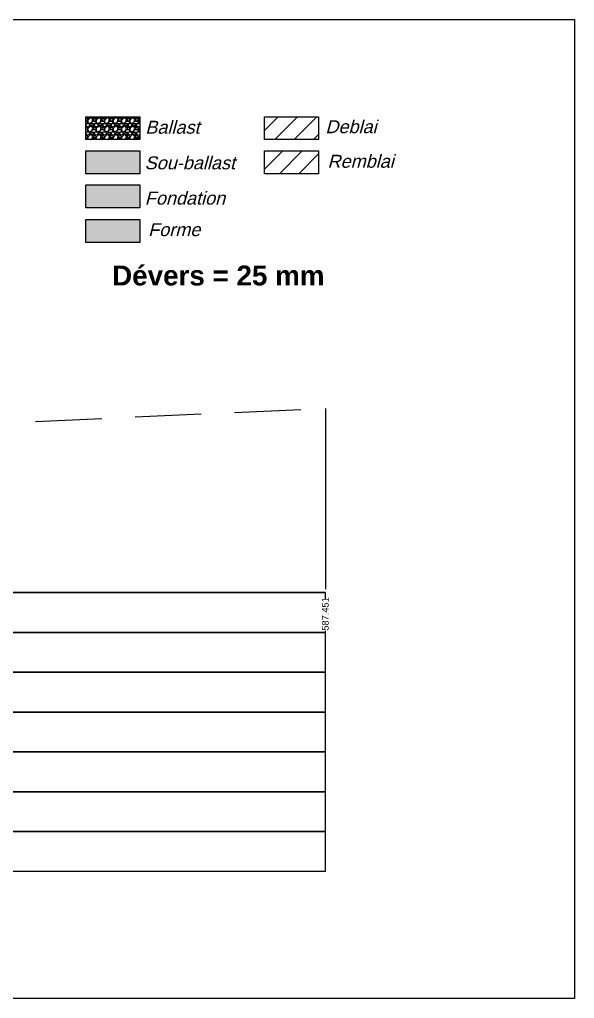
# Model space of a CAD drawing. Header units: millimetres. Extents: x 2762 to 3076, y 916 to 3305.
# Drawn here: x 2906.16 to 2922.89, y 1818.45 to 1847.95 of the extents above; entities that cross this region are included whole.
import ezdxf

# ---------------------------------------------------------------- set-up
doc = ezdxf.new("R2010")
doc.units = ezdxf.units.MM
doc.header["$LTSCALE"] = 2
doc.linetypes.add('CACHE', pattern=[9.525, 6.35, -3.175])
doc.linetypes.add('DASHED', pattern=[0.75, 0.5, -0.25])
doc.layers.add('C-ANNO-TABL-TEXT', color=150, linetype='Continuous')
doc.styles.add('ARIAL', font='arial.ttf')
doc.styles.add('C3D_Profil_Travers', font='romans.shx')
doc.styles.get("Standard").update_dxf_attribs({"font": 'arial.ttf'})

msp = doc.modelspace()

# ---------------------------------------------------------------- hatches: boundary and pattern name
h = msp.add_hatch(color=11)
h.dxf.hatch_style = 1
h.paths.add_polyline_path([(2909.781, 1843.999), (2908.155, 1843.999), (2908.155, 1843.307), (2909.781, 1843.307)])
h = msp.add_hatch(color=30)
h.dxf.hatch_style = 1
h.paths.add_polyline_path([(2909.781, 1842.971), (2908.155, 1842.971), (2908.155, 1842.279), (2909.781, 1842.279)])
h = msp.add_hatch(color=83)
h.dxf.hatch_style = 1
h.paths.add_polyline_path([(2909.781, 1841.925), (2908.155, 1841.925), (2908.155, 1841.234), (2909.781, 1841.234)])

# ---------------------------------------------------------------- linework, layer by layer
for p, q in [((2908.155, 1845.026), (2909.781, 1845.026)), ((2908.155, 1844.334), (2908.155, 1845.026)), ((2909.781, 1845.026), (2909.781, 1844.334)), ((2913.548, 1845.026), (2915.174, 1845.026)), ((2913.548, 1844.334), (2913.548, 1845.026)), ((2915.174, 1845.026), (2915.174, 1844.334)), ((2909.781, 1844.334), (2908.155, 1844.334)), ((2915.174, 1844.334), (2913.548, 1844.334)), ((2908.155, 1843.999), (2909.781, 1843.999)), ((2908.155, 1843.307), (2908.155, 1843.999)), ((2909.781, 1843.999), (2909.781, 1843.307)), ((2913.548, 1843.999), (2915.174, 1843.999)), ((2913.548, 1843.307), (2913.548, 1843.999)), ((2915.174, 1843.999), (2915.174, 1843.307)), ((2909.781, 1843.307), (2908.155, 1843.307)), ((2915.174, 1843.307), (2913.548, 1843.307)), ((2908.155, 1842.971), (2909.781, 1842.971)), ((2908.155, 1842.279), (2908.155, 1842.971)), ((2909.781, 1842.971), (2909.781, 1842.279)), ((2909.781, 1842.279), (2908.155, 1842.279)), ((2908.155, 1841.925), (2909.781, 1841.925)), ((2908.155, 1841.234), (2908.155, 1841.925)), ((2909.781, 1841.925), (2909.781, 1841.234)), ((2909.781, 1841.234), (2908.155, 1841.234))]:
    msp.add_line(p, q)
at = {"linetype": 'Continuous'}
for p, q in [((2908.158, 1844.98), (2908.155, 1844.981)), ((2908.155, 1844.978), (2908.158, 1844.98)), ((2908.195, 1844.951), (2908.155, 1844.957)), ((2908.161, 1845.026), (2908.174, 1844.995)), ((2908.173, 1844.995), (2908.216, 1844.983)), ((2908.218, 1844.935), (2908.197, 1844.953)), ((2908.216, 1844.983), (2908.26, 1844.996)), ((2908.219, 1844.937), (2908.217, 1844.883)), ((2908.217, 1844.919), (2908.217, 1844.934)), ((2908.284, 1844.983), (2908.225, 1844.93)), ((2908.26, 1844.995), (2908.271, 1845.026)), ((2908.337, 1844.983), (2908.276, 1844.988)), ((2908.317, 1845), (2908.293, 1845.026)), ((2908.36, 1845.006), (2908.302, 1845.001)), ((2908.364, 1844.938), (2908.336, 1844.984)), ((2908.346, 1844.876), (2908.366, 1844.939)), ((2908.363, 1844.983), (2908.373, 1844.957)), ((2908.382, 1844.991), (2908.364, 1844.983)), ((2908.374, 1844.957), (2908.412, 1844.98)), ((2908.399, 1844.96), (2908.374, 1844.934)), ((2908.374, 1844.934), (2908.394, 1844.904)), ((2908.394, 1845.026), (2908.376, 1845.006)), ((2908.412, 1844.98), (2908.381, 1844.99)), ((2908.449, 1844.951), (2908.399, 1844.959)), ((2908.415, 1845.026), (2908.428, 1844.995)), ((2908.427, 1844.995), (2908.47, 1844.983)), ((2908.472, 1844.935), (2908.451, 1844.953)), ((2908.47, 1844.983), (2908.514, 1844.996)), ((2908.473, 1844.937), (2908.471, 1844.883)), ((2908.471, 1844.919), (2908.471, 1844.934)), ((2908.538, 1844.983), (2908.479, 1844.93)), ((2908.514, 1844.995), (2908.525, 1845.026)), ((2908.591, 1844.983), (2908.53, 1844.988)), ((2908.571, 1845), (2908.547, 1845.026)), ((2908.614, 1845.006), (2908.556, 1845.001)), ((2908.618, 1844.938), (2908.59, 1844.984)), ((2908.6, 1844.876), (2908.62, 1844.939)), ((2908.617, 1844.983), (2908.627, 1844.957)), ((2908.636, 1844.991), (2908.618, 1844.983)), ((2908.628, 1844.957), (2908.666, 1844.98)), ((2908.653, 1844.96), (2908.628, 1844.934)), ((2908.628, 1844.934), (2908.648, 1844.904)), ((2908.648, 1845.026), (2908.63, 1845.006)), ((2908.666, 1844.98), (2908.635, 1844.99)), ((2908.703, 1844.951), (2908.653, 1844.959)), ((2908.669, 1845.026), (2908.682, 1844.995)), ((2908.681, 1844.995), (2908.724, 1844.983)), ((2908.726, 1844.935), (2908.705, 1844.953)), ((2908.724, 1844.983), (2908.768, 1844.996)), ((2908.727, 1844.937), (2908.725, 1844.883)), ((2908.725, 1844.919), (2908.725, 1844.934)), ((2908.792, 1844.983), (2908.733, 1844.93)), ((2908.768, 1844.995), (2908.779, 1845.026)), ((2908.845, 1844.983), (2908.784, 1844.988)), ((2908.825, 1845), (2908.801, 1845.026)), ((2908.868, 1845.006), (2908.81, 1845.001)), ((2908.872, 1844.938), (2908.844, 1844.984)), ((2908.854, 1844.876), (2908.874, 1844.939)), ((2908.871, 1844.983), (2908.881, 1844.957)), ((2908.89, 1844.991), (2908.872, 1844.983)), ((2908.882, 1844.957), (2908.92, 1844.98)), ((2908.907, 1844.96), (2908.882, 1844.934)), ((2908.882, 1844.934), (2908.902, 1844.904)), ((2908.902, 1845.026), (2908.884, 1845.006)), ((2908.92, 1844.98), (2908.889, 1844.99)), ((2908.957, 1844.951), (2908.907, 1844.959)), ((2908.923, 1845.026), (2908.936, 1844.995)), ((2908.935, 1844.995), (2908.978, 1844.983)), ((2908.98, 1844.935), (2908.959, 1844.953)), ((2908.978, 1844.983), (2909.022, 1844.996)), ((2908.981, 1844.937), (2908.979, 1844.883)), ((2908.979, 1844.919), (2908.979, 1844.934)), ((2909.046, 1844.983), (2908.987, 1844.93)), ((2909.022, 1844.995), (2909.033, 1845.026)), ((2909.099, 1844.983), (2909.038, 1844.988)), ((2909.079, 1845), (2909.055, 1845.026)), ((2909.122, 1845.006), (2909.064, 1845.001)), ((2909.126, 1844.938), (2909.098, 1844.984)), ((2909.108, 1844.876), (2909.128, 1844.939)), ((2909.125, 1844.983), (2909.135, 1844.957)), ((2909.144, 1844.991), (2909.126, 1844.983)), ((2909.136, 1844.957), (2909.174, 1844.98)), ((2909.161, 1844.96), (2909.136, 1844.934)), ((2909.136, 1844.934), (2909.156, 1844.904)), ((2909.156, 1845.026), (2909.138, 1845.006)), ((2909.174, 1844.98), (2909.143, 1844.99)), ((2909.211, 1844.951), (2909.161, 1844.959)), ((2909.177, 1845.026), (2909.19, 1844.995)), ((2909.189, 1844.995), (2909.232, 1844.983)), ((2909.234, 1844.935), (2909.213, 1844.953)), ((2909.232, 1844.983), (2909.276, 1844.996)), ((2909.235, 1844.937), (2909.233, 1844.883)), ((2909.233, 1844.919), (2909.233, 1844.934)), ((2909.3, 1844.983), (2909.241, 1844.93)), ((2909.276, 1844.995), (2909.287, 1845.026)), ((2909.353, 1844.983), (2909.292, 1844.988)), ((2909.333, 1845), (2909.309, 1845.026)), ((2909.376, 1845.006), (2909.318, 1845.001)), ((2909.38, 1844.938), (2909.352, 1844.984)), ((2909.362, 1844.876), (2909.382, 1844.939)), ((2909.379, 1844.983), (2909.389, 1844.957)), ((2909.398, 1844.991), (2909.38, 1844.983)), ((2909.39, 1844.957), (2909.428, 1844.98)), ((2909.415, 1844.96), (2909.39, 1844.934)), ((2909.39, 1844.934), (2909.41, 1844.904)), ((2909.41, 1845.026), (2909.392, 1845.006)), ((2909.428, 1844.98), (2909.397, 1844.99)), ((2909.465, 1844.951), (2909.415, 1844.959)), ((2909.431, 1845.026), (2909.444, 1844.995)), ((2909.443, 1844.995), (2909.486, 1844.983)), ((2909.488, 1844.935), (2909.467, 1844.953)), ((2909.486, 1844.983), (2909.53, 1844.996)), ((2909.489, 1844.937), (2909.487, 1844.883)), ((2909.487, 1844.919), (2909.487, 1844.934)), ((2909.554, 1844.983), (2909.495, 1844.93)), ((2909.53, 1844.995), (2909.541, 1845.026)), ((2909.607, 1844.983), (2909.546, 1844.988)), ((2909.587, 1845), (2909.563, 1845.026)), ((2909.63, 1845.006), (2909.572, 1845.001)), ((2909.634, 1844.938), (2909.606, 1844.984)), ((2909.616, 1844.876), (2909.636, 1844.939)), ((2909.633, 1844.983), (2909.643, 1844.957)), ((2909.652, 1844.991), (2909.634, 1844.983)), ((2909.644, 1844.957), (2909.682, 1844.98)), ((2909.669, 1844.96), (2909.644, 1844.934)), ((2909.644, 1844.934), (2909.664, 1844.904)), ((2909.664, 1845.026), (2909.646, 1845.006)), ((2909.682, 1844.98), (2909.651, 1844.99)), ((2909.719, 1844.951), (2909.669, 1844.959)), ((2909.685, 1845.026), (2909.698, 1844.995)), ((2909.697, 1844.995), (2909.74, 1844.983)), ((2909.742, 1844.935), (2909.721, 1844.953)), ((2909.74, 1844.983), (2909.781, 1844.995)), ((2909.743, 1844.937), (2909.741, 1844.883)), ((2909.741, 1844.919), (2909.741, 1844.934)), ((2909.781, 1844.959), (2909.749, 1844.93)), ((2908.155, 1844.912), (2908.205, 1844.906)), ((2908.155, 1844.891), (2908.181, 1844.891)), ((2908.207, 1844.827), (2908.155, 1844.799)), ((2908.158, 1844.726), (2908.155, 1844.727)), ((2908.155, 1844.724), (2908.158, 1844.726)), ((2908.195, 1844.697), (2908.155, 1844.703)), ((2908.155, 1844.658), (2908.205, 1844.652)), ((2908.155, 1844.637), (2908.181, 1844.637)), ((2908.159, 1844.777), (2908.174, 1844.741)), ((2908.16, 1844.777), (2908.176, 1844.812)), ((2908.173, 1844.741), (2908.216, 1844.729)), ((2908.176, 1844.813), (2908.217, 1844.826)), ((2908.18, 1844.893), (2908.214, 1844.87)), ((2908.18, 1844.639), (2908.214, 1844.616)), ((2908.218, 1844.681), (2908.197, 1844.699)), ((2908.204, 1844.896), (2908.217, 1844.919)), ((2908.214, 1844.868), (2908.204, 1844.833)), ((2908.204, 1844.642), (2908.217, 1844.665)), ((2908.216, 1844.824), (2908.257, 1844.809)), ((2908.216, 1844.729), (2908.26, 1844.742)), ((2908.217, 1844.884), (2908.237, 1844.835)), ((2908.219, 1844.683), (2908.217, 1844.629)), ((2908.217, 1844.665), (2908.217, 1844.68)), ((2908.284, 1844.729), (2908.225, 1844.676)), ((2908.237, 1844.833), (2908.29, 1844.83)), ((2908.256, 1844.81), (2908.271, 1844.777)), ((2908.26, 1844.741), (2908.273, 1844.777)), ((2908.337, 1844.729), (2908.276, 1844.734)), ((2908.317, 1844.746), (2908.289, 1844.777)), ((2908.29, 1844.833), (2908.346, 1844.876)), ((2908.29, 1844.777), (2908.298, 1844.797)), ((2908.346, 1844.797), (2908.298, 1844.791)), ((2908.36, 1844.752), (2908.302, 1844.747)), ((2908.324, 1844.84), (2908.369, 1844.891)), ((2908.324, 1844.586), (2908.369, 1844.637)), ((2908.343, 1844.811), (2908.325, 1844.841)), ((2908.364, 1844.684), (2908.336, 1844.73)), ((2908.405, 1844.807), (2908.341, 1844.812)), ((2908.397, 1844.789), (2908.346, 1844.802)), ((2908.346, 1844.622), (2908.366, 1844.685)), ((2908.363, 1844.729), (2908.373, 1844.703)), ((2908.382, 1844.737), (2908.364, 1844.729)), ((2908.369, 1844.891), (2908.435, 1844.891)), ((2908.369, 1844.637), (2908.435, 1844.637)), ((2908.374, 1844.703), (2908.412, 1844.726)), ((2908.399, 1844.706), (2908.374, 1844.68)), ((2908.374, 1844.68), (2908.394, 1844.65)), ((2908.399, 1844.777), (2908.376, 1844.752)), ((2908.412, 1844.726), (2908.381, 1844.736)), ((2908.395, 1844.913), (2908.459, 1844.906)), ((2908.395, 1844.659), (2908.459, 1844.652)), ((2908.399, 1844.777), (2908.397, 1844.789)), ((2908.449, 1844.697), (2908.399, 1844.705)), ((2908.461, 1844.827), (2908.408, 1844.799)), ((2908.413, 1844.777), (2908.428, 1844.741)), ((2908.414, 1844.777), (2908.43, 1844.812)), ((2908.427, 1844.741), (2908.47, 1844.729)), ((2908.43, 1844.813), (2908.471, 1844.826)), ((2908.434, 1844.893), (2908.468, 1844.87)), ((2908.434, 1844.639), (2908.468, 1844.616)), ((2908.472, 1844.681), (2908.451, 1844.699)), ((2908.458, 1844.896), (2908.471, 1844.919)), ((2908.468, 1844.868), (2908.458, 1844.833)), ((2908.458, 1844.642), (2908.471, 1844.665)), ((2908.47, 1844.824), (2908.511, 1844.809)), ((2908.47, 1844.729), (2908.514, 1844.742)), ((2908.471, 1844.884), (2908.491, 1844.835)), ((2908.473, 1844.683), (2908.471, 1844.629)), ((2908.471, 1844.665), (2908.471, 1844.68)), ((2908.538, 1844.729), (2908.479, 1844.676)), ((2908.491, 1844.833), (2908.544, 1844.83)), ((2908.51, 1844.81), (2908.525, 1844.777)), ((2908.514, 1844.741), (2908.527, 1844.777)), ((2908.591, 1844.729), (2908.53, 1844.734)), ((2908.571, 1844.746), (2908.543, 1844.777)), ((2908.544, 1844.833), (2908.6, 1844.876)), ((2908.544, 1844.777), (2908.552, 1844.797)), ((2908.6, 1844.797), (2908.552, 1844.791)), ((2908.614, 1844.752), (2908.556, 1844.747)), ((2908.578, 1844.84), (2908.623, 1844.891)), ((2908.578, 1844.586), (2908.623, 1844.637)), ((2908.597, 1844.811), (2908.579, 1844.841)), ((2908.618, 1844.684), (2908.59, 1844.73)), ((2908.659, 1844.807), (2908.595, 1844.812)), ((2908.651, 1844.789), (2908.6, 1844.802)), ((2908.6, 1844.622), (2908.62, 1844.685)), ((2908.617, 1844.729), (2908.627, 1844.703)), ((2908.636, 1844.737), (2908.618, 1844.729)), ((2908.623, 1844.891), (2908.689, 1844.891)), ((2908.623, 1844.637), (2908.689, 1844.637)), ((2908.628, 1844.703), (2908.666, 1844.726)), ((2908.653, 1844.706), (2908.628, 1844.68)), ((2908.628, 1844.68), (2908.648, 1844.65)), ((2908.653, 1844.777), (2908.63, 1844.752)), ((2908.666, 1844.726), (2908.635, 1844.736)), ((2908.649, 1844.913), (2908.713, 1844.906)), ((2908.649, 1844.659), (2908.713, 1844.652)), ((2908.653, 1844.777), (2908.651, 1844.789)), ((2908.703, 1844.697), (2908.653, 1844.705)), ((2908.715, 1844.827), (2908.662, 1844.799)), ((2908.667, 1844.777), (2908.682, 1844.741)), ((2908.668, 1844.777), (2908.684, 1844.812)), ((2908.681, 1844.741), (2908.724, 1844.729)), ((2908.684, 1844.813), (2908.725, 1844.826)), ((2908.688, 1844.893), (2908.722, 1844.87)), ((2908.688, 1844.639), (2908.722, 1844.616)), ((2908.726, 1844.681), (2908.705, 1844.699)), ((2908.712, 1844.896), (2908.725, 1844.919)), ((2908.722, 1844.868), (2908.712, 1844.833)), ((2908.712, 1844.642), (2908.725, 1844.665)), ((2908.724, 1844.824), (2908.765, 1844.809)), ((2908.724, 1844.729), (2908.768, 1844.742)), ((2908.725, 1844.884), (2908.745, 1844.835)), ((2908.727, 1844.683), (2908.725, 1844.629)), ((2908.725, 1844.665), (2908.725, 1844.68)), ((2908.792, 1844.729), (2908.733, 1844.676)), ((2908.745, 1844.833), (2908.798, 1844.83)), ((2908.764, 1844.81), (2908.779, 1844.777)), ((2908.768, 1844.741), (2908.781, 1844.777)), ((2908.845, 1844.729), (2908.784, 1844.734)), ((2908.825, 1844.746), (2908.797, 1844.777)), ((2908.798, 1844.833), (2908.854, 1844.876)), ((2908.798, 1844.777), (2908.806, 1844.797)), ((2908.854, 1844.797), (2908.806, 1844.791)), ((2908.868, 1844.752), (2908.81, 1844.747)), ((2908.832, 1844.84), (2908.877, 1844.891)), ((2908.832, 1844.586), (2908.877, 1844.637)), ((2908.851, 1844.811), (2908.833, 1844.841)), ((2908.872, 1844.684), (2908.844, 1844.73)), ((2908.913, 1844.807), (2908.849, 1844.812)), ((2908.905, 1844.789), (2908.854, 1844.802)), ((2908.854, 1844.622), (2908.874, 1844.685)), ((2908.871, 1844.729), (2908.881, 1844.703)), ((2908.89, 1844.737), (2908.872, 1844.729)), ((2908.877, 1844.891), (2908.943, 1844.891)), ((2908.877, 1844.637), (2908.943, 1844.637)), ((2908.882, 1844.703), (2908.92, 1844.726)), ((2908.907, 1844.706), (2908.882, 1844.68)), ((2908.882, 1844.68), (2908.902, 1844.65)), ((2908.907, 1844.777), (2908.884, 1844.752)), ((2908.92, 1844.726), (2908.889, 1844.736)), ((2908.903, 1844.913), (2908.967, 1844.906)), ((2908.903, 1844.659), (2908.967, 1844.652)), ((2908.907, 1844.777), (2908.905, 1844.789)), ((2908.957, 1844.697), (2908.907, 1844.705)), ((2908.969, 1844.827), (2908.916, 1844.799)), ((2908.921, 1844.777), (2908.936, 1844.741)), ((2908.922, 1844.777), (2908.938, 1844.812)), ((2908.935, 1844.741), (2908.978, 1844.729)), ((2908.938, 1844.813), (2908.979, 1844.826)), ((2908.942, 1844.893), (2908.976, 1844.87)), ((2908.942, 1844.639), (2908.976, 1844.616)), ((2908.98, 1844.681), (2908.959, 1844.699)), ((2908.966, 1844.896), (2908.979, 1844.919)), ((2908.976, 1844.868), (2908.966, 1844.833)), ((2908.966, 1844.642), (2908.979, 1844.665)), ((2908.978, 1844.824), (2909.019, 1844.809)), ((2908.978, 1844.729), (2909.022, 1844.742)), ((2908.979, 1844.884), (2908.999, 1844.835)), ((2908.981, 1844.683), (2908.979, 1844.629)), ((2908.979, 1844.665), (2908.979, 1844.68)), ((2909.046, 1844.729), (2908.987, 1844.676)), ((2908.999, 1844.833), (2909.052, 1844.83)), ((2909.018, 1844.81), (2909.033, 1844.777)), ((2909.022, 1844.741), (2909.035, 1844.777)), ((2909.099, 1844.729), (2909.038, 1844.734)), ((2909.079, 1844.746), (2909.051, 1844.777)), ((2909.052, 1844.833), (2909.108, 1844.876)), ((2909.052, 1844.777), (2909.06, 1844.797)), ((2909.108, 1844.797), (2909.06, 1844.791)), ((2909.122, 1844.752), (2909.064, 1844.747)), ((2909.086, 1844.84), (2909.131, 1844.891)), ((2909.086, 1844.586), (2909.131, 1844.637)), ((2909.105, 1844.811), (2909.087, 1844.841)), ((2909.126, 1844.684), (2909.098, 1844.73)), ((2909.167, 1844.807), (2909.103, 1844.812)), ((2909.159, 1844.789), (2909.108, 1844.802)), ((2909.108, 1844.622), (2909.128, 1844.685)), ((2909.125, 1844.729), (2909.135, 1844.703)), ((2909.144, 1844.737), (2909.126, 1844.729)), ((2909.131, 1844.891), (2909.197, 1844.891)), ((2909.131, 1844.637), (2909.197, 1844.637)), ((2909.136, 1844.703), (2909.174, 1844.726)), ((2909.161, 1844.706), (2909.136, 1844.68)), ((2909.136, 1844.68), (2909.156, 1844.65)), ((2909.161, 1844.777), (2909.138, 1844.752)), ((2909.174, 1844.726), (2909.143, 1844.736)), ((2909.157, 1844.913), (2909.221, 1844.906)), ((2909.157, 1844.659), (2909.221, 1844.652)), ((2909.161, 1844.777), (2909.159, 1844.789)), ((2909.211, 1844.697), (2909.161, 1844.705)), ((2909.223, 1844.827), (2909.17, 1844.799)), ((2909.175, 1844.777), (2909.19, 1844.741)), ((2909.176, 1844.777), (2909.192, 1844.812)), ((2909.189, 1844.741), (2909.232, 1844.729)), ((2909.192, 1844.813), (2909.233, 1844.826)), ((2909.196, 1844.893), (2909.23, 1844.87)), ((2909.196, 1844.639), (2909.23, 1844.616)), ((2909.234, 1844.681), (2909.213, 1844.699)), ((2909.22, 1844.896), (2909.233, 1844.919)), ((2909.23, 1844.868), (2909.22, 1844.833)), ((2909.22, 1844.642), (2909.233, 1844.665)), ((2909.232, 1844.824), (2909.273, 1844.809)), ((2909.232, 1844.729), (2909.276, 1844.742)), ((2909.233, 1844.884), (2909.253, 1844.835)), ((2909.235, 1844.683), (2909.233, 1844.629)), ((2909.233, 1844.665), (2909.233, 1844.68)), ((2909.3, 1844.729), (2909.241, 1844.676)), ((2909.253, 1844.833), (2909.306, 1844.83)), ((2909.272, 1844.81), (2909.287, 1844.777)), ((2909.276, 1844.741), (2909.289, 1844.777)), ((2909.353, 1844.729), (2909.292, 1844.734)), ((2909.333, 1844.746), (2909.305, 1844.777)), ((2909.306, 1844.833), (2909.362, 1844.876)), ((2909.306, 1844.777), (2909.314, 1844.797)), ((2909.362, 1844.797), (2909.314, 1844.791)), ((2909.376, 1844.752), (2909.318, 1844.747)), ((2909.34, 1844.84), (2909.385, 1844.891)), ((2909.34, 1844.586), (2909.385, 1844.637)), ((2909.359, 1844.811), (2909.341, 1844.841)), ((2909.38, 1844.684), (2909.352, 1844.73)), ((2909.421, 1844.807), (2909.357, 1844.812)), ((2909.413, 1844.789), (2909.362, 1844.802)), ((2909.362, 1844.622), (2909.382, 1844.685)), ((2909.379, 1844.729), (2909.389, 1844.703)), ((2909.398, 1844.737), (2909.38, 1844.729)), ((2909.385, 1844.891), (2909.451, 1844.891)), ((2909.385, 1844.637), (2909.451, 1844.637)), ((2909.39, 1844.703), (2909.428, 1844.726)), ((2909.415, 1844.706), (2909.39, 1844.68)), ((2909.39, 1844.68), (2909.41, 1844.65)), ((2909.415, 1844.777), (2909.392, 1844.752)), ((2909.428, 1844.726), (2909.397, 1844.736)), ((2909.411, 1844.913), (2909.475, 1844.906)), ((2909.411, 1844.659), (2909.475, 1844.652)), ((2909.415, 1844.777), (2909.413, 1844.789)), ((2909.465, 1844.697), (2909.415, 1844.705)), ((2909.477, 1844.827), (2909.424, 1844.799)), ((2909.429, 1844.777), (2909.444, 1844.741)), ((2909.43, 1844.777), (2909.446, 1844.812)), ((2909.443, 1844.741), (2909.486, 1844.729)), ((2909.446, 1844.813), (2909.487, 1844.826)), ((2909.45, 1844.893), (2909.484, 1844.87)), ((2909.45, 1844.639), (2909.484, 1844.616)), ((2909.488, 1844.681), (2909.467, 1844.699)), ((2909.474, 1844.896), (2909.487, 1844.919)), ((2909.484, 1844.868), (2909.474, 1844.833)), ((2909.474, 1844.642), (2909.487, 1844.665)), ((2909.486, 1844.824), (2909.527, 1844.809)), ((2909.486, 1844.729), (2909.53, 1844.742)), ((2909.487, 1844.884), (2909.507, 1844.835)), ((2909.489, 1844.683), (2909.487, 1844.629)), ((2909.487, 1844.665), (2909.487, 1844.68)), ((2909.554, 1844.729), (2909.495, 1844.676)), ((2909.507, 1844.833), (2909.56, 1844.83)), ((2909.526, 1844.81), (2909.541, 1844.777)), ((2909.53, 1844.741), (2909.543, 1844.777)), ((2909.607, 1844.729), (2909.546, 1844.734)), ((2909.587, 1844.746), (2909.559, 1844.777)), ((2909.56, 1844.833), (2909.616, 1844.876)), ((2909.56, 1844.777), (2909.568, 1844.797)), ((2909.616, 1844.797), (2909.568, 1844.791)), ((2909.63, 1844.752), (2909.572, 1844.747)), ((2909.594, 1844.84), (2909.639, 1844.891)), ((2909.594, 1844.586), (2909.639, 1844.637)), ((2909.613, 1844.811), (2909.595, 1844.841)), ((2909.634, 1844.684), (2909.606, 1844.73)), ((2909.675, 1844.807), (2909.611, 1844.812)), ((2909.667, 1844.789), (2909.616, 1844.802)), ((2909.616, 1844.622), (2909.636, 1844.685)), ((2909.633, 1844.729), (2909.643, 1844.703)), ((2909.652, 1844.737), (2909.634, 1844.729)), ((2909.639, 1844.891), (2909.705, 1844.891)), ((2909.639, 1844.637), (2909.705, 1844.637)), ((2909.644, 1844.703), (2909.682, 1844.726)), ((2909.669, 1844.706), (2909.644, 1844.68)), ((2909.644, 1844.68), (2909.664, 1844.65)), ((2909.669, 1844.777), (2909.646, 1844.752)), ((2909.682, 1844.726), (2909.651, 1844.736)), ((2909.665, 1844.913), (2909.729, 1844.906)), ((2909.665, 1844.659), (2909.729, 1844.652)), ((2909.669, 1844.777), (2909.667, 1844.789)), ((2909.719, 1844.697), (2909.669, 1844.705)), ((2909.731, 1844.827), (2909.678, 1844.799)), ((2909.683, 1844.777), (2909.698, 1844.741)), ((2909.684, 1844.777), (2909.7, 1844.812)), ((2909.697, 1844.741), (2909.74, 1844.729)), ((2909.7, 1844.813), (2909.741, 1844.826)), ((2909.704, 1844.893), (2909.738, 1844.87)), ((2909.704, 1844.639), (2909.738, 1844.616)), ((2909.742, 1844.681), (2909.721, 1844.699)), ((2909.728, 1844.896), (2909.741, 1844.919)), ((2909.738, 1844.868), (2909.728, 1844.833)), ((2909.728, 1844.642), (2909.741, 1844.665)), ((2909.74, 1844.824), (2909.781, 1844.809)), ((2909.74, 1844.729), (2909.781, 1844.741)), ((2909.741, 1844.884), (2909.761, 1844.835)), ((2909.743, 1844.683), (2909.741, 1844.629)), ((2909.741, 1844.665), (2909.741, 1844.68)), ((2909.781, 1844.705), (2909.749, 1844.676)), ((2909.761, 1844.833), (2909.781, 1844.832)), ((2909.78, 1844.81), (2909.781, 1844.808)), ((2908.207, 1844.573), (2908.155, 1844.545)), ((2908.158, 1844.472), (2908.155, 1844.473)), ((2908.155, 1844.47), (2908.158, 1844.472)), ((2908.195, 1844.443), (2908.155, 1844.449)), ((2908.155, 1844.404), (2908.205, 1844.398)), ((2908.155, 1844.383), (2908.181, 1844.383)), ((2908.159, 1844.523), (2908.174, 1844.487)), ((2908.16, 1844.523), (2908.176, 1844.558)), ((2908.173, 1844.487), (2908.216, 1844.475)), ((2908.176, 1844.559), (2908.217, 1844.572)), ((2908.18, 1844.385), (2908.214, 1844.362)), ((2908.218, 1844.427), (2908.197, 1844.445)), ((2908.214, 1844.614), (2908.204, 1844.579)), ((2908.204, 1844.388), (2908.217, 1844.411)), ((2908.214, 1844.36), (2908.206, 1844.334)), ((2908.216, 1844.57), (2908.257, 1844.555)), ((2908.216, 1844.475), (2908.26, 1844.488)), ((2908.217, 1844.63), (2908.237, 1844.581)), ((2908.219, 1844.429), (2908.217, 1844.375)), ((2908.217, 1844.411), (2908.217, 1844.426)), ((2908.217, 1844.376), (2908.235, 1844.334)), ((2908.284, 1844.475), (2908.225, 1844.422)), ((2908.237, 1844.579), (2908.29, 1844.576)), ((2908.256, 1844.556), (2908.271, 1844.523)), ((2908.26, 1844.487), (2908.273, 1844.523)), ((2908.337, 1844.475), (2908.276, 1844.48)), ((2908.317, 1844.492), (2908.289, 1844.523)), ((2908.29, 1844.579), (2908.346, 1844.622)), ((2908.29, 1844.523), (2908.298, 1844.543)), ((2908.346, 1844.543), (2908.298, 1844.537)), ((2908.36, 1844.498), (2908.302, 1844.493)), ((2908.302, 1844.334), (2908.346, 1844.368)), ((2908.343, 1844.557), (2908.325, 1844.587)), ((2908.325, 1844.334), (2908.369, 1844.383)), ((2908.364, 1844.43), (2908.336, 1844.476)), ((2908.405, 1844.553), (2908.341, 1844.558)), ((2908.397, 1844.535), (2908.346, 1844.548)), ((2908.346, 1844.368), (2908.366, 1844.431)), ((2908.363, 1844.475), (2908.373, 1844.449)), ((2908.382, 1844.483), (2908.364, 1844.475)), ((2908.369, 1844.383), (2908.435, 1844.383)), ((2908.374, 1844.449), (2908.412, 1844.472)), ((2908.399, 1844.452), (2908.374, 1844.426)), ((2908.374, 1844.426), (2908.394, 1844.396)), ((2908.399, 1844.523), (2908.376, 1844.498)), ((2908.412, 1844.472), (2908.381, 1844.482)), ((2908.395, 1844.405), (2908.459, 1844.398)), ((2908.399, 1844.523), (2908.397, 1844.535)), ((2908.449, 1844.443), (2908.399, 1844.451)), ((2908.461, 1844.573), (2908.408, 1844.545)), ((2908.413, 1844.523), (2908.428, 1844.487)), ((2908.414, 1844.523), (2908.43, 1844.558)), ((2908.427, 1844.487), (2908.47, 1844.475)), ((2908.43, 1844.559), (2908.471, 1844.572)), ((2908.434, 1844.385), (2908.468, 1844.362)), ((2908.472, 1844.427), (2908.451, 1844.445)), ((2908.468, 1844.614), (2908.458, 1844.579)), ((2908.458, 1844.388), (2908.471, 1844.411)), ((2908.468, 1844.36), (2908.46, 1844.334)), ((2908.47, 1844.57), (2908.511, 1844.555)), ((2908.47, 1844.475), (2908.514, 1844.488)), ((2908.471, 1844.63), (2908.491, 1844.581)), ((2908.473, 1844.429), (2908.471, 1844.375)), ((2908.471, 1844.411), (2908.471, 1844.426)), ((2908.471, 1844.376), (2908.489, 1844.334)), ((2908.538, 1844.475), (2908.479, 1844.422)), ((2908.491, 1844.579), (2908.544, 1844.576)), ((2908.51, 1844.556), (2908.525, 1844.523)), ((2908.514, 1844.487), (2908.527, 1844.523)), ((2908.591, 1844.475), (2908.53, 1844.48)), ((2908.571, 1844.492), (2908.543, 1844.523)), ((2908.544, 1844.579), (2908.6, 1844.622)), ((2908.544, 1844.523), (2908.552, 1844.543)), ((2908.6, 1844.543), (2908.552, 1844.537)), ((2908.614, 1844.498), (2908.556, 1844.493)), ((2908.556, 1844.334), (2908.6, 1844.368)), ((2908.597, 1844.557), (2908.579, 1844.587)), ((2908.579, 1844.334), (2908.623, 1844.383)), ((2908.618, 1844.43), (2908.59, 1844.476)), ((2908.659, 1844.553), (2908.595, 1844.558)), ((2908.651, 1844.535), (2908.6, 1844.548)), ((2908.6, 1844.368), (2908.62, 1844.431)), ((2908.617, 1844.475), (2908.627, 1844.449)), ((2908.636, 1844.483), (2908.618, 1844.475)), ((2908.623, 1844.383), (2908.689, 1844.383)), ((2908.628, 1844.449), (2908.666, 1844.472)), ((2908.653, 1844.452), (2908.628, 1844.426)), ((2908.628, 1844.426), (2908.648, 1844.396)), ((2908.653, 1844.523), (2908.63, 1844.498)), ((2908.666, 1844.472), (2908.635, 1844.482)), ((2908.649, 1844.405), (2908.713, 1844.398)), ((2908.653, 1844.523), (2908.651, 1844.535)), ((2908.703, 1844.443), (2908.653, 1844.451)), ((2908.715, 1844.573), (2908.662, 1844.545)), ((2908.667, 1844.523), (2908.682, 1844.487)), ((2908.668, 1844.523), (2908.684, 1844.558)), ((2908.681, 1844.487), (2908.724, 1844.475)), ((2908.684, 1844.559), (2908.725, 1844.572)), ((2908.688, 1844.385), (2908.722, 1844.362)), ((2908.726, 1844.427), (2908.705, 1844.445)), ((2908.722, 1844.614), (2908.712, 1844.579)), ((2908.712, 1844.388), (2908.725, 1844.411)), ((2908.722, 1844.36), (2908.714, 1844.334)), ((2908.724, 1844.57), (2908.765, 1844.555)), ((2908.724, 1844.475), (2908.768, 1844.488)), ((2908.725, 1844.63), (2908.745, 1844.581)), ((2908.727, 1844.429), (2908.725, 1844.375)), ((2908.725, 1844.411), (2908.725, 1844.426)), ((2908.725, 1844.376), (2908.743, 1844.334)), ((2908.792, 1844.475), (2908.733, 1844.422)), ((2908.745, 1844.579), (2908.798, 1844.576)), ((2908.764, 1844.556), (2908.779, 1844.523)), ((2908.768, 1844.487), (2908.781, 1844.523)), ((2908.845, 1844.475), (2908.784, 1844.48)), ((2908.825, 1844.492), (2908.797, 1844.523)), ((2908.798, 1844.579), (2908.854, 1844.622)), ((2908.798, 1844.523), (2908.806, 1844.543)), ((2908.854, 1844.543), (2908.806, 1844.537)), ((2908.868, 1844.498), (2908.81, 1844.493)), ((2908.81, 1844.334), (2908.854, 1844.368)), ((2908.851, 1844.557), (2908.833, 1844.587)), ((2908.833, 1844.334), (2908.877, 1844.383)), ((2908.872, 1844.43), (2908.844, 1844.476)), ((2908.913, 1844.553), (2908.849, 1844.558)), ((2908.905, 1844.535), (2908.854, 1844.548)), ((2908.854, 1844.368), (2908.874, 1844.431)), ((2908.871, 1844.475), (2908.881, 1844.449)), ((2908.89, 1844.483), (2908.872, 1844.475)), ((2908.877, 1844.383), (2908.943, 1844.383)), ((2908.882, 1844.449), (2908.92, 1844.472)), ((2908.907, 1844.452), (2908.882, 1844.426)), ((2908.882, 1844.426), (2908.902, 1844.396)), ((2908.907, 1844.523), (2908.884, 1844.498)), ((2908.92, 1844.472), (2908.889, 1844.482)), ((2908.903, 1844.405), (2908.967, 1844.398)), ((2908.907, 1844.523), (2908.905, 1844.535)), ((2908.957, 1844.443), (2908.907, 1844.451)), ((2908.969, 1844.573), (2908.916, 1844.545)), ((2908.921, 1844.523), (2908.936, 1844.487)), ((2908.922, 1844.523), (2908.938, 1844.558)), ((2908.935, 1844.487), (2908.978, 1844.475)), ((2908.938, 1844.559), (2908.979, 1844.572)), ((2908.942, 1844.385), (2908.976, 1844.362)), ((2908.98, 1844.427), (2908.959, 1844.445)), ((2908.976, 1844.614), (2908.966, 1844.579)), ((2908.966, 1844.388), (2908.979, 1844.411)), ((2908.976, 1844.36), (2908.968, 1844.334)), ((2908.978, 1844.57), (2909.019, 1844.555)), ((2908.978, 1844.475), (2909.022, 1844.488)), ((2908.979, 1844.63), (2908.999, 1844.581)), ((2908.981, 1844.429), (2908.979, 1844.375)), ((2908.979, 1844.411), (2908.979, 1844.426)), ((2908.979, 1844.376), (2908.997, 1844.334)), ((2909.046, 1844.475), (2908.987, 1844.422)), ((2908.999, 1844.579), (2909.052, 1844.576)), ((2909.018, 1844.556), (2909.033, 1844.523)), ((2909.022, 1844.487), (2909.035, 1844.523)), ((2909.099, 1844.475), (2909.038, 1844.48)), ((2909.079, 1844.492), (2909.051, 1844.523)), ((2909.052, 1844.579), (2909.108, 1844.622)), ((2909.052, 1844.523), (2909.06, 1844.543)), ((2909.108, 1844.543), (2909.06, 1844.537)), ((2909.122, 1844.498), (2909.064, 1844.493)), ((2909.064, 1844.334), (2909.108, 1844.368)), ((2909.105, 1844.557), (2909.087, 1844.587)), ((2909.087, 1844.334), (2909.131, 1844.383)), ((2909.126, 1844.43), (2909.098, 1844.476)), ((2909.167, 1844.553), (2909.103, 1844.558)), ((2909.159, 1844.535), (2909.108, 1844.548)), ((2909.108, 1844.368), (2909.128, 1844.431)), ((2909.125, 1844.475), (2909.135, 1844.449)), ((2909.144, 1844.483), (2909.126, 1844.475)), ((2909.131, 1844.383), (2909.197, 1844.383)), ((2909.136, 1844.449), (2909.174, 1844.472)), ((2909.161, 1844.452), (2909.136, 1844.426)), ((2909.136, 1844.426), (2909.156, 1844.396)), ((2909.161, 1844.523), (2909.138, 1844.498)), ((2909.174, 1844.472), (2909.143, 1844.482)), ((2909.157, 1844.405), (2909.221, 1844.398)), ((2909.161, 1844.523), (2909.159, 1844.535)), ((2909.211, 1844.443), (2909.161, 1844.451)), ((2909.223, 1844.573), (2909.17, 1844.545)), ((2909.175, 1844.523), (2909.19, 1844.487)), ((2909.176, 1844.523), (2909.192, 1844.558)), ((2909.189, 1844.487), (2909.232, 1844.475)), ((2909.192, 1844.559), (2909.233, 1844.572)), ((2909.196, 1844.385), (2909.23, 1844.362)), ((2909.234, 1844.427), (2909.213, 1844.445)), ((2909.23, 1844.614), (2909.22, 1844.579)), ((2909.22, 1844.388), (2909.233, 1844.411)), ((2909.23, 1844.36), (2909.222, 1844.334)), ((2909.232, 1844.57), (2909.273, 1844.555)), ((2909.232, 1844.475), (2909.276, 1844.488)), ((2909.233, 1844.63), (2909.253, 1844.581)), ((2909.235, 1844.429), (2909.233, 1844.375)), ((2909.233, 1844.411), (2909.233, 1844.426)), ((2909.233, 1844.376), (2909.251, 1844.334)), ((2909.3, 1844.475), (2909.241, 1844.422)), ((2909.253, 1844.579), (2909.306, 1844.576)), ((2909.272, 1844.556), (2909.287, 1844.523)), ((2909.276, 1844.487), (2909.289, 1844.523)), ((2909.353, 1844.475), (2909.292, 1844.48)), ((2909.333, 1844.492), (2909.305, 1844.523)), ((2909.306, 1844.579), (2909.362, 1844.622)), ((2909.306, 1844.523), (2909.314, 1844.543)), ((2909.362, 1844.543), (2909.314, 1844.537)), ((2909.376, 1844.498), (2909.318, 1844.493)), ((2909.318, 1844.334), (2909.362, 1844.368)), ((2909.359, 1844.557), (2909.341, 1844.587)), ((2909.341, 1844.334), (2909.385, 1844.383)), ((2909.38, 1844.43), (2909.352, 1844.476)), ((2909.421, 1844.553), (2909.357, 1844.558)), ((2909.413, 1844.535), (2909.362, 1844.548)), ((2909.362, 1844.368), (2909.382, 1844.431)), ((2909.379, 1844.475), (2909.389, 1844.449)), ((2909.398, 1844.483), (2909.38, 1844.475)), ((2909.385, 1844.383), (2909.451, 1844.383)), ((2909.39, 1844.449), (2909.428, 1844.472)), ((2909.415, 1844.452), (2909.39, 1844.426)), ((2909.39, 1844.426), (2909.41, 1844.396)), ((2909.415, 1844.523), (2909.392, 1844.498)), ((2909.428, 1844.472), (2909.397, 1844.482)), ((2909.411, 1844.405), (2909.475, 1844.398)), ((2909.415, 1844.523), (2909.413, 1844.535)), ((2909.465, 1844.443), (2909.415, 1844.451)), ((2909.477, 1844.573), (2909.424, 1844.545)), ((2909.429, 1844.523), (2909.444, 1844.487)), ((2909.43, 1844.523), (2909.446, 1844.558)), ((2909.443, 1844.487), (2909.486, 1844.475)), ((2909.446, 1844.559), (2909.487, 1844.572)), ((2909.45, 1844.385), (2909.484, 1844.362)), ((2909.488, 1844.427), (2909.467, 1844.445)), ((2909.484, 1844.614), (2909.474, 1844.579)), ((2909.474, 1844.388), (2909.487, 1844.411)), ((2909.484, 1844.36), (2909.476, 1844.334)), ((2909.486, 1844.57), (2909.527, 1844.555)), ((2909.486, 1844.475), (2909.53, 1844.488)), ((2909.487, 1844.63), (2909.507, 1844.581)), ((2909.489, 1844.429), (2909.487, 1844.375)), ((2909.487, 1844.411), (2909.487, 1844.426)), ((2909.487, 1844.376), (2909.505, 1844.334)), ((2909.554, 1844.475), (2909.495, 1844.422)), ((2909.507, 1844.579), (2909.56, 1844.576)), ((2909.526, 1844.556), (2909.541, 1844.523)), ((2909.53, 1844.487), (2909.543, 1844.523)), ((2909.607, 1844.475), (2909.546, 1844.48)), ((2909.587, 1844.492), (2909.559, 1844.523)), ((2909.56, 1844.579), (2909.616, 1844.622)), ((2909.56, 1844.523), (2909.568, 1844.543)), ((2909.616, 1844.543), (2909.568, 1844.537)), ((2909.63, 1844.498), (2909.572, 1844.493)), ((2909.572, 1844.334), (2909.616, 1844.368)), ((2909.613, 1844.557), (2909.595, 1844.587)), ((2909.595, 1844.334), (2909.639, 1844.383)), ((2909.634, 1844.43), (2909.606, 1844.476)), ((2909.675, 1844.553), (2909.611, 1844.558)), ((2909.667, 1844.535), (2909.616, 1844.548)), ((2909.616, 1844.368), (2909.636, 1844.431)), ((2909.633, 1844.475), (2909.643, 1844.449)), ((2909.652, 1844.483), (2909.634, 1844.475)), ((2909.639, 1844.383), (2909.705, 1844.383)), ((2909.644, 1844.449), (2909.682, 1844.472)), ((2909.669, 1844.452), (2909.644, 1844.426)), ((2909.644, 1844.426), (2909.664, 1844.396)), ((2909.669, 1844.523), (2909.646, 1844.498)), ((2909.682, 1844.472), (2909.651, 1844.482)), ((2909.665, 1844.405), (2909.729, 1844.398)), ((2909.669, 1844.523), (2909.667, 1844.535)), ((2909.719, 1844.443), (2909.669, 1844.451)), ((2909.731, 1844.573), (2909.678, 1844.545)), ((2909.683, 1844.523), (2909.698, 1844.487)), ((2909.684, 1844.523), (2909.7, 1844.558)), ((2909.697, 1844.487), (2909.74, 1844.475)), ((2909.7, 1844.559), (2909.741, 1844.572)), ((2909.704, 1844.385), (2909.738, 1844.362)), ((2909.742, 1844.427), (2909.721, 1844.445)), ((2909.738, 1844.614), (2909.728, 1844.579)), ((2909.728, 1844.388), (2909.741, 1844.411)), ((2909.738, 1844.36), (2909.73, 1844.334)), ((2909.74, 1844.57), (2909.781, 1844.555)), ((2909.74, 1844.475), (2909.781, 1844.487)), ((2909.741, 1844.63), (2909.761, 1844.581)), ((2909.743, 1844.429), (2909.741, 1844.375)), ((2909.741, 1844.411), (2909.741, 1844.426)), ((2909.741, 1844.376), (2909.759, 1844.334)), ((2909.781, 1844.451), (2909.749, 1844.422)), ((2909.761, 1844.579), (2909.781, 1844.578)), ((2909.78, 1844.556), (2909.781, 1844.554))]:
    msp.add_line(p, q, dxfattribs=at)
at = {"color": 1, "linetype": 'Continuous'}
for p, q in [((2913.548, 1844.614), (2913.96, 1845.026)), ((2913.852, 1844.334), (2914.544, 1845.026)), ((2914.436, 1844.334), (2915.127, 1845.026)), ((2915.019, 1844.334), (2915.174, 1844.489))]:
    msp.add_line(p, q, dxfattribs=at)
at = {"color": 3, "linetype": 'Continuous'}
for p, q in [((2913.548, 1843.446), (2914.1, 1843.999)), ((2913.992, 1843.307), (2914.684, 1843.999)), ((2914.576, 1843.307), (2915.174, 1843.906)), ((2915.159, 1843.307), (2915.174, 1843.322))]:
    msp.add_line(p, q, dxfattribs=at)
at = {"color": 105, "linetype": 'DASHED', "lineweight": -3, "ltscale": 2}
msp.add_line((2900.65, 1835.572), (2915.38, 1836.235), dxfattribs=at)
at = {"color": 98, "linetype": 'CACHE', "lineweight": -3}
msp.add_line((2915.38, 1836.235), (2915.38, 1830.784), dxfattribs=at)
at = {"color": 7, "linetype": 'Continuous', "lineweight": -3}
msp.add_line((2881.379, 1830.684), (2915.381, 1830.684), dxfattribs=at)
for points in [[(2881.379, 1829.484), (2915.381, 1829.484), (2915.381, 1830.684), (2881.379, 1830.684)], [(2881.379, 1828.284), (2915.381, 1828.284), (2915.381, 1829.484), (2881.379, 1829.484)], [(2881.379, 1827.084), (2915.381, 1827.084), (2915.381, 1828.284), (2881.379, 1828.284)], [(2881.379, 1825.884), (2915.381, 1825.884), (2915.381, 1827.084), (2881.379, 1827.084)], [(2881.379, 1824.684), (2915.381, 1824.684), (2915.381, 1825.884), (2881.379, 1825.884)], [(2881.379, 1823.484), (2915.381, 1823.484), (2915.381, 1824.684), (2881.379, 1824.684)], [(2881.379, 1822.284), (2915.381, 1822.284), (2915.381, 1823.484), (2881.379, 1823.484)]]:
    msp.add_3dface(points, dxfattribs=at)

# ---------------------------------------------------------------- texts
at = {"insert": (2908.949, 1840.54), "char_height": 0.6, "attachment_point": 1}
msp.add_mtext_dynamic_manual_height_columns('{\\fArial|b1|i0|c0|p34;Dévers = 25 mm}', width=8.82587, gutter_width=1.25, heights=[0], dxfattribs=at)
at = {"layer": 'C-ANNO-TABL-TEXT', "color": 7, "style": 'ARIAL', "oblique": 15}
for s, p in [('Deblai', (2915.379, 1844.529)), ('Ballast', (2909.949, 1844.513)), ('Sou-ballast', (2909.929, 1843.44)), ('Remblai', (2915.443, 1843.487)), ('Fondation', (2909.934, 1842.377)), ('Forme', (2910.034, 1841.427))]:
    msp.add_text(s, height=0.39, dxfattribs=at).set_placement(p)

# ---------------------------------------------------------------- next in the draw order: texts
at = {"color": 7, "linetype": 'Continuous', "lineweight": -3, "insert": (2915.38, 1829.534), "char_height": 0.2, "width": 0.95654, "attachment_point": 4, "rotation": 90, "style": 'C3D_Profil_Travers', "bg_fill": 3, "box_fill_scale": 1.000375, "bg_fill_color": 256, "bg_fill_true_color": 13158600, "bg_fill_transparency": 0}
msp.add_mtext('{\\fArial|b0|i0|c0|p34;587.451}', dxfattribs=at)

# ---------------------------------------------------------------- next in the draw order: linework, layer by layer
msp.add_lwpolyline([(2873.89, 1847.953), (2922.89, 1847.953), (2922.89, 1818.453), (2873.89, 1818.453)], close=True)

doc.saveas('drawing.dxf')
